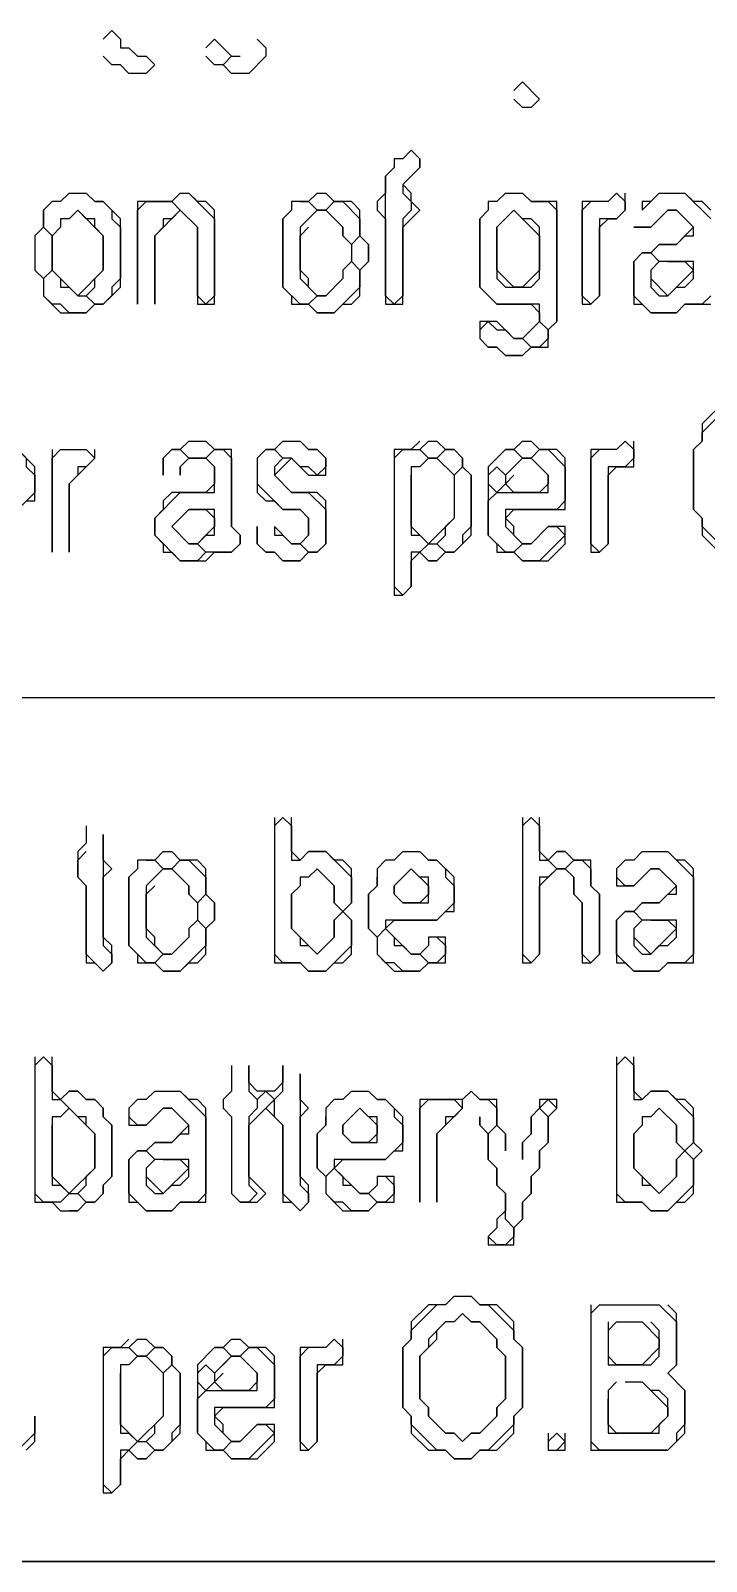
# Model space of a CAD drawing. Header units: metres. Extents: x 29 to 985, y 15 to 633.
# Drawn here: x 283.43 to 298.92, y 56.47 to 91.57 of the extents above; entities that cross this region are included whole.
import ezdxf

# ---------------------------------------------------------------- set-up
doc = ezdxf.new("R2010")
doc.units = ezdxf.units.M
doc.layers.add('ORIGINAL_DRAWING', color=8, linetype='CONTINUOUS')

msp = doc.modelspace()

# ---------------------------------------------------------------- linework, layer by layer
at = {"layer": 'ORIGINAL_DRAWING'}
for points in [[(285.098, 91.373), (285.294, 91.569), (285.49, 91.373), (285.49, 91.176), (285.686, 91.176), (285.882, 90.98), (286.078, 90.98), (286.275, 90.784), (286.078, 90.588), (285.686, 90.588), (285.49, 90.784), (285.294, 90.784), (285.098, 90.98)], [(287.451, 91.176), (287.647, 91.373), (288.039, 90.98), (287.843, 90.784), (287.647, 90.784), (287.451, 90.98)], [(288.627, 91.373), (288.824, 91.176), (288.824, 90.98), (288.431, 90.588), (288.039, 90.588), (287.843, 90.784), (288.039, 90.98), (288.235, 90.98)], [(294.51, 90.196), (294.706, 90.392), (295.098, 90), (294.902, 89.804), (294.706, 89.804), (294.51, 90)], [(292.157, 88.824), (291.961, 88.627), (291.765, 88.627), (291.765, 88.431), (291.569, 88.235), (291.569, 87.843), (291.373, 87.647), (291.373, 87.451), (291.569, 87.255), (291.569, 85.294), (291.961, 85.294), (291.961, 87.059), (292.353, 87.451), (292.157, 87.647), (292.157, 87.843), (291.961, 88.039), (292.353, 88.431), (292.353, 88.627)], [(292.157, 88.824), (292.353, 88.627), (292.353, 88.431), (291.961, 88.039), (291.961, 87.843), (292.157, 87.647), (292.157, 87.451), (291.961, 87.255), (291.961, 85.49), (291.765, 85.294), (291.569, 85.49), (291.569, 88.235)], [(284.314, 87.843), (284.118, 87.647), (283.922, 87.647), (283.725, 87.451), (283.725, 87.059), (283.529, 86.863), (283.529, 86.078), (283.725, 85.882), (283.725, 85.49), (284.118, 85.098), (284.706, 85.098), (284.902, 85.294), (285.098, 85.294), (285.49, 85.686), (285.49, 87.255), (285.098, 87.647), (284.902, 87.647), (284.706, 87.843)], [(284.118, 87.647), (284.314, 87.843), (284.706, 87.843), (284.902, 87.647), (285.098, 87.647), (285.294, 87.451), (285.294, 87.255), (285.49, 87.059), (285.49, 85.882), (285.294, 85.686), (285.294, 85.49), (285.098, 85.294), (284.902, 85.294), (284.706, 85.49), (284.902, 85.686), (284.902, 85.882), (285.098, 86.078), (285.098, 86.863), (284.902, 87.059), (284.902, 87.255), (284.706, 87.255), (284.51, 87.451), (284.314, 87.255), (284.118, 87.255), (284.118, 87.059), (283.922, 86.863), (283.725, 87.059), (283.725, 87.451), (283.922, 87.647)], [(286.863, 87.843), (286.667, 87.647), (285.882, 87.647), (285.882, 85.294), (285.882, 87.451), (286.078, 87.647), (286.667, 87.647), (286.863, 87.451), (286.667, 87.255), (286.471, 87.255), (286.471, 87.059), (286.275, 86.863), (286.275, 85.294), (286.275, 86.863), (286.863, 87.451), (287.255, 87.059), (287.255, 85.294), (287.647, 85.294), (287.647, 87.451), (287.451, 87.647), (287.255, 87.647), (287.059, 87.843)], [(286.667, 87.647), (286.863, 87.843), (287.059, 87.843), (287.647, 87.255), (287.647, 85.49), (287.451, 85.294), (287.255, 85.49), (287.255, 87.059)], [(290, 87.843), (289.804, 87.647), (289.412, 87.647), (289.412, 87.451), (289.216, 87.255), (289.216, 85.686), (289.412, 85.49), (289.412, 85.294), (289.804, 85.294), (290, 85.098), (290.392, 85.098), (290.588, 85.294), (290.784, 85.294), (290.98, 85.49), (290.98, 86.078), (291.176, 86.275), (291.176, 86.667), (290.98, 86.863), (290.98, 87.451), (290.784, 87.647), (290.392, 87.647), (290.196, 87.843)], [(289.804, 87.647), (290, 87.843), (290.196, 87.843), (290.392, 87.647), (290.196, 87.451), (290, 87.451)], [(294.314, 87.843), (294.706, 87.843), (294.902, 87.647), (295.294, 87.647), (295.49, 87.451), (295.49, 84.902), (295.294, 84.706), (295.098, 84.902), (295.098, 85.294), (294.118, 85.294), (293.725, 85.686), (293.725, 87.255)], [(294.314, 87.843), (294.118, 87.647), (293.922, 87.647), (293.922, 87.451), (293.725, 87.255), (293.725, 85.686), (294.118, 85.294), (294.902, 85.294), (295.098, 85.098), (295.098, 84.902), (294.706, 84.51), (294.51, 84.51), (294.118, 84.902), (293.725, 84.902), (293.725, 84.51), (293.922, 84.314), (294.118, 84.314), (294.314, 84.118), (294.706, 84.118), (294.902, 84.314), (295.294, 84.314), (295.294, 84.706), (295.49, 84.902), (295.49, 87.647), (294.902, 87.647), (294.706, 87.843)], [(296.667, 87.647), (296.863, 87.843), (297.059, 87.647), (297.059, 87.451), (296.863, 87.255), (296.471, 87.255), (296.471, 85.49), (296.275, 85.294), (296.078, 85.49), (296.078, 87.451), (296.275, 87.647)], [(296.863, 87.843), (296.667, 87.647), (296.078, 87.647), (296.078, 85.294), (296.275, 85.294), (296.471, 85.49), (296.471, 87.059), (296.667, 87.255), (296.863, 87.255), (297.059, 87.451), (297.059, 87.843)], [(297.843, 87.843), (297.647, 87.647), (297.451, 87.647), (297.451, 87.451), (297.843, 87.843), (298.431, 87.843), (299.02, 87.255)], [(299.02, 87.451), (298.824, 87.647), (298.627, 87.647), (298.431, 87.843)], [(284.51, 87.451), (285.098, 86.863), (285.098, 86.078), (284.51, 85.49), (283.922, 86.078), (283.922, 86.863)], [(289.608, 87.647), (289.804, 87.647), (290, 87.451), (289.608, 87.059), (289.608, 85.882), (290, 85.49), (289.804, 85.294), (289.608, 85.294), (289.216, 85.686), (289.216, 87.255)], [(289.804, 87.255), (290, 87.451), (290.196, 87.451), (290.588, 87.059), (290.588, 86.863), (290.784, 86.667), (290.784, 86.275), (290.588, 86.078), (290.588, 85.882), (290.196, 85.49), (290, 85.49), (289.804, 85.686), (289.804, 85.882), (289.608, 86.078), (289.608, 86.863), (289.804, 87.059)], [(290.196, 87.451), (290.392, 87.647), (290.588, 87.647), (290.98, 87.255), (290.98, 86.863), (290.784, 86.667), (290.588, 86.863), (290.588, 87.059)], [(294.51, 87.451), (295.098, 86.863), (295.098, 86.078), (294.706, 85.686), (294.51, 85.686), (294.118, 86.078), (294.118, 87.059)], [(294.51, 87.451), (294.118, 87.059), (294.118, 85.882), (294.314, 85.686), (294.902, 85.686), (295.098, 85.882), (295.098, 87.059), (294.902, 87.255), (294.706, 87.255)], [(299.02, 85.49), (298.824, 85.294), (298.431, 85.294), (298.235, 85.098), (297.647, 85.098), (297.255, 85.49), (297.255, 86.275), (297.451, 86.471), (297.647, 86.471), (297.843, 86.275), (297.647, 86.078), (297.647, 85.686), (297.843, 85.49), (298.039, 85.49), (298.235, 85.686), (298.431, 85.686), (298.627, 85.882), (298.627, 86.275), (297.843, 86.275), (297.647, 86.471), (297.843, 86.667), (298.235, 86.667), (298.431, 86.863), (298.627, 86.863), (298.627, 87.059), (298.235, 87.451), (298.039, 87.451), (297.647, 87.059), (297.255, 87.059), (297.647, 87.059), (298.039, 87.451), (298.235, 87.451), (298.627, 87.059), (298.235, 86.667), (297.843, 86.667), (297.647, 86.471), (297.451, 86.471), (297.255, 86.275), (297.255, 85.294), (297.451, 85.294), (297.647, 85.098), (298.235, 85.098), (298.431, 85.294), (299.02, 85.294)], [(283.529, 86.863), (283.725, 87.059), (283.922, 86.863), (283.922, 86.078), (283.725, 85.882), (283.529, 86.078)], [(290.784, 86.667), (290.98, 86.863), (291.176, 86.667), (291.176, 86.275), (290.98, 86.078), (290.784, 86.275)], [(283.725, 85.882), (283.922, 86.078), (284.118, 85.882), (284.118, 85.686), (284.314, 85.686), (284.51, 85.49), (284.706, 85.49), (284.902, 85.294), (284.706, 85.098), (284.314, 85.098), (284.118, 85.294), (283.922, 85.294), (283.725, 85.49)], [(290.588, 86.078), (290.784, 86.275), (290.98, 86.078), (290.98, 85.686), (290.392, 85.098), (290, 85.098), (289.804, 85.294), (290, 85.49), (290.196, 85.49), (290.588, 85.882)], [(298.039, 86.275), (298.431, 86.275), (298.627, 86.078), (298.039, 85.49), (297.647, 85.882)], [(293.725, 84.706), (293.922, 84.902), (294.118, 84.706), (294.314, 84.706), (294.51, 84.51), (294.706, 84.51), (294.902, 84.314), (294.706, 84.118), (294.314, 84.118), (294.118, 84.314), (293.922, 84.314), (293.725, 84.51)], [(295.098, 84.902), (295.294, 84.706), (295.294, 84.51), (295.098, 84.314), (294.902, 84.314), (294.706, 84.51)], [(299.608, 82.941), (299.804, 83.137), (300.196, 83.137), (300.392, 82.941), (300.588, 82.941), (301.176, 82.353), (301.176, 82.157), (301.373, 81.961), (301.373, 80.588), (301.176, 80.392), (301.176, 80.196), (300.588, 79.608), (300.392, 79.608), (300.196, 79.412), (299.804, 79.412), (299.608, 79.608), (299.412, 79.608), (298.824, 80.196), (298.824, 80.392), (298.627, 80.588), (298.627, 81.961), (298.824, 82.157), (298.824, 82.353), (299.412, 82.941)], [(299.804, 83.137), (299.608, 82.941), (299.216, 82.941), (298.824, 82.549), (298.824, 82.157), (298.627, 81.961), (298.627, 80.588), (298.824, 80.392), (298.824, 80), (299.216, 79.608), (299.608, 79.608), (299.804, 79.412), (300.196, 79.412), (300.392, 79.608), (300.784, 79.608), (301.176, 80), (301.176, 80.392), (301.373, 80.588), (301.373, 81.961), (301.176, 82.157), (301.176, 82.549), (300.784, 82.941), (300.392, 82.941), (300.196, 83.137)], [(282.353, 82.157), (282.745, 82.157), (282.941, 81.961), (283.137, 81.961), (283.333, 81.765), (283.333, 81.569), (283.529, 81.373), (283.529, 80.98), (283.137, 80.588), (281.961, 80.588), (281.961, 80.392), (281.765, 80.196), (281.569, 80.392), (281.569, 81.176), (281.765, 81.373), (281.765, 81.569)], [(287.059, 82.157), (286.863, 81.961), (286.667, 81.961), (286.471, 81.765), (286.471, 81.373), (286.471, 81.765), (286.667, 81.961), (286.863, 81.961), (287.059, 81.765), (286.863, 81.569), (286.863, 81.373), (286.863, 81.569), (287.059, 81.765), (287.451, 81.765), (287.647, 81.569), (287.647, 81.176), (287.451, 80.98), (286.667, 80.98), (286.471, 80.784), (286.471, 80.588), (286.275, 80.392), (286.275, 80), (286.471, 79.804), (286.471, 79.608), (286.667, 79.608), (286.863, 79.412), (287.451, 79.412), (287.647, 79.608), (288.039, 79.608), (288.235, 79.804), (288.235, 80), (288.039, 80.196), (288.039, 81.961), (287.647, 81.961), (287.451, 82.157)], [(286.863, 81.961), (287.059, 82.157), (287.451, 82.157), (287.647, 81.961), (287.451, 81.765), (287.059, 81.765)], [(289.216, 82.157), (289.02, 81.961), (288.824, 81.961), (288.627, 81.765), (288.627, 80.98), (288.824, 80.784), (289.02, 80.784), (289.216, 80.588), (289.608, 80.588), (289.804, 80.392), (289.804, 80), (289.608, 79.804), (289.412, 79.804), (289.02, 80.196), (289.02, 80), (289.216, 80), (289.412, 79.804), (289.608, 79.804), (289.804, 79.608), (289.608, 79.412), (289.216, 79.412), (289.02, 79.608), (288.824, 79.608), (288.627, 79.804), (288.627, 80.196), (288.627, 79.804), (288.824, 79.608), (289.02, 79.608), (289.216, 79.412), (289.608, 79.412), (289.804, 79.608), (290, 79.608), (290.196, 79.804), (290.196, 80.784), (290, 80.98), (289.412, 80.98), (289.02, 81.373), (289.412, 81.765), (289.804, 81.373), (290.196, 81.373), (290.196, 81.765), (290, 81.961), (289.804, 81.961), (289.608, 82.157)], [(289.02, 81.961), (289.216, 82.157), (289.608, 82.157), (289.804, 81.961), (290, 81.961), (290.196, 81.765), (290.196, 81.569), (290, 81.373), (289.804, 81.569), (289.608, 81.569), (289.412, 81.765), (289.216, 81.765)], [(292.353, 82.157), (292.157, 81.961), (291.765, 81.961), (291.765, 78.627), (291.961, 78.627), (292.157, 78.824), (292.157, 79.412), (292.353, 79.608), (292.549, 79.412), (292.745, 79.412), (292.941, 79.608), (293.137, 79.608), (293.529, 80), (293.529, 81.373), (293.333, 81.569), (293.333, 81.765), (293.137, 81.961), (292.941, 81.961), (292.745, 82.157)], [(292.353, 81.961), (292.549, 82.157), (292.745, 82.157), (292.941, 81.961), (292.745, 81.765), (292.549, 81.765)], [(294.706, 82.157), (294.51, 81.961), (294.314, 81.961), (293.922, 81.569), (293.922, 80), (294.118, 79.804), (294.118, 79.608), (294.51, 79.608), (294.706, 79.412), (295.294, 79.412), (295.686, 79.804), (295.686, 80.196), (295.294, 80.196), (294.902, 79.804), (294.706, 79.804), (294.51, 80), (294.51, 80.196), (294.314, 80.392), (294.51, 80.588), (295.686, 80.588), (295.686, 81.765), (295.49, 81.961), (295.098, 81.961), (294.902, 82.157)], [(294.51, 81.961), (294.706, 82.157), (294.902, 82.157), (295.098, 81.961), (294.902, 81.765), (294.706, 81.765)], [(296.863, 81.961), (297.059, 82.157), (297.255, 81.961), (297.255, 81.765), (297.059, 81.569), (296.667, 81.569), (296.667, 79.804), (296.471, 79.608), (296.275, 79.804), (296.275, 81.765), (296.471, 81.961)], [(297.059, 82.157), (296.863, 81.961), (296.275, 81.961), (296.275, 79.608), (296.471, 79.608), (296.667, 79.804), (296.667, 81.373), (296.863, 81.569), (297.255, 81.569), (297.255, 82.157)], [(283.333, 80.784), (283.529, 80.784), (283.529, 81.569), (283.137, 81.961)], [(283.922, 81.961), (283.922, 79.608), (283.922, 81.765), (284.118, 81.961), (284.706, 81.961), (284.902, 81.765), (284.706, 81.569), (284.51, 81.569), (284.51, 81.373), (284.314, 81.176), (284.314, 79.608), (284.314, 81.176), (284.902, 81.765), (284.902, 81.961)], [(287.451, 81.765), (287.647, 81.961), (287.843, 81.961), (288.039, 81.765), (288.039, 80.196), (288.235, 80), (288.235, 79.804), (288.039, 79.608), (287.451, 79.608), (287.255, 79.804), (287.451, 80), (287.647, 80), (287.647, 80.588), (287.059, 80.588), (286.667, 80.196), (287.059, 79.804), (287.255, 79.804), (287.451, 79.608), (287.255, 79.412), (286.863, 79.412), (286.275, 80), (286.275, 80.392), (286.863, 80.98), (287.647, 80.98), (287.647, 81.569)], [(288.627, 81.765), (288.824, 81.961), (289.02, 81.961), (289.216, 81.765), (289.02, 81.569), (289.02, 81.373), (289.412, 80.98), (289.804, 80.98), (290.196, 80.588), (290.196, 79.804), (290, 79.608), (289.804, 79.608), (289.608, 79.804), (289.804, 80), (289.804, 80.392), (289.608, 80.588), (289.216, 80.588), (288.627, 81.176)], [(291.765, 81.765), (291.961, 81.961), (292.353, 81.961), (292.549, 81.765), (292.353, 81.569), (292.157, 81.569), (292.157, 80), (292.353, 80), (292.549, 79.804), (292.353, 79.608), (292.157, 79.608), (292.157, 78.824), (291.961, 78.627), (291.765, 78.824)], [(292.745, 81.765), (292.941, 81.961), (293.137, 81.961), (293.333, 81.765), (293.333, 81.569), (293.137, 81.373)], [(294.902, 81.765), (295.098, 81.961), (295.294, 81.961), (295.686, 81.569), (295.686, 80.784), (295.49, 80.588), (294.314, 80.588), (294.314, 80.196), (294.706, 79.804), (294.51, 79.608), (294.314, 79.608), (293.922, 80), (293.922, 80.784), (294.118, 80.98), (295.294, 80.98), (295.294, 81.373)], [(294.118, 81.765), (294.314, 81.961), (294.51, 81.961), (294.706, 81.765), (294.314, 81.373), (294.118, 81.569)], [(292.549, 81.765), (292.745, 81.765), (293.137, 81.373), (293.137, 80.392), (292.549, 79.804), (292.157, 80.196), (292.157, 81.373)], [(293.137, 81.373), (293.333, 81.569), (293.529, 81.373), (293.529, 80.196), (293.333, 80), (293.333, 79.804), (293.137, 79.608), (292.941, 79.608), (292.745, 79.804), (292.941, 80), (292.941, 80.196), (293.137, 80.392)], [(293.922, 81.373), (294.118, 81.569), (294.314, 81.373), (294.314, 81.176), (294.118, 80.98), (293.922, 81.176)], [(294.51, 81.569), (294.706, 81.765), (294.902, 81.765), (295.294, 81.373), (295.294, 81.176), (295.098, 80.98), (294.51, 80.98), (294.314, 81.176), (294.51, 81.373)], [(287.059, 80.588), (287.451, 80.588), (287.647, 80.392), (287.647, 80.196), (287.255, 79.804), (287.059, 79.804), (286.667, 80.196)], [(295.294, 80.196), (295.49, 80.196), (295.686, 80), (295.098, 79.412), (294.706, 79.412), (294.51, 79.608), (294.706, 79.804), (294.902, 79.804)], [(292.353, 79.608), (292.549, 79.804), (292.745, 79.804), (292.941, 79.608), (292.745, 79.412), (292.549, 79.412)], [(241.176, 76.078), (241.373, 76.275), (352.353, 76.275), (352.549, 76.078), (352.549, 56.667), (352.353, 56.471), (241.373, 56.471), (241.176, 56.667)], [(241.176, 76.275), (241.176, 56.471), (352.549, 56.471), (352.549, 76.275)], [(289.02, 73.333), (289.216, 73.529), (289.412, 73.333), (289.412, 72.549), (289.608, 72.549), (289.804, 72.745), (290.196, 72.745), (290.784, 72.157), (290.784, 71.569), (290.588, 71.373), (290.392, 71.569), (290.392, 71.961), (290, 72.353), (289.804, 72.157), (289.608, 72.157), (289.608, 71.961), (289.412, 71.765), (289.412, 70.98), (289.608, 70.784), (289.608, 70.588), (289.804, 70.588), (290, 70.392), (290.392, 70.784), (290.392, 71.176), (290.588, 71.373), (290.784, 71.176), (290.784, 70.588), (290.196, 70), (289.804, 70), (289.608, 70.196), (289.216, 70.196), (289.02, 70.392)], [(289.02, 73.529), (289.02, 70.196), (289.608, 70.196), (289.804, 70), (290.196, 70), (290.392, 70.196), (290.588, 70.196), (290.784, 70.392), (290.784, 71.176), (290.588, 71.373), (290.784, 71.569), (290.784, 72.353), (290.588, 72.549), (290.392, 72.549), (290.196, 72.745), (289.804, 72.745), (289.608, 72.549), (289.412, 72.745), (289.412, 73.529)], [(294.706, 73.333), (294.902, 73.529), (295.098, 73.333), (295.098, 72.549), (295.294, 72.549), (295.49, 72.353), (295.294, 72.157), (295.098, 72.157), (295.098, 70.392), (294.902, 70.196), (294.706, 70.392)], [(294.706, 73.529), (294.706, 70.196), (294.902, 70.196), (295.098, 70.392), (295.098, 71.961), (295.49, 72.353), (295.686, 72.353), (295.882, 72.157), (295.882, 71.765), (296.078, 71.569), (296.078, 70.196), (296.275, 70.196), (296.471, 70.392), (296.471, 71.765), (296.275, 71.961), (296.275, 72.549), (295.882, 72.549), (295.686, 72.745), (295.49, 72.745), (295.294, 72.549), (295.098, 72.745), (295.098, 73.529)], [(284.706, 73.333), (284.706, 72.941), (284.51, 72.745), (284.51, 72.157), (284.706, 71.961), (284.706, 70.196), (284.902, 70.196), (285.098, 70), (285.294, 70.196), (285.294, 70.588), (285.098, 70.784), (285.098, 72.157), (285.294, 72.353), (285.098, 72.549), (285.098, 73.137), (285.098, 70.588), (285.294, 70.392), (285.294, 70.196), (285.098, 70), (284.706, 70.392), (284.706, 71.961), (284.51, 72.157), (284.51, 72.549), (284.706, 72.745)], [(286.471, 72.745), (286.275, 72.549), (285.882, 72.549), (285.882, 72.353), (285.686, 72.157), (285.686, 70.588), (285.882, 70.392), (285.882, 70.196), (286.275, 70.196), (286.471, 70), (286.863, 70), (287.059, 70.196), (287.255, 70.196), (287.451, 70.392), (287.451, 70.98), (287.647, 71.176), (287.647, 71.569), (287.451, 71.765), (287.451, 72.353), (287.255, 72.549), (286.863, 72.549), (286.667, 72.745)], [(286.275, 72.549), (286.471, 72.745), (286.667, 72.745), (286.863, 72.549), (286.667, 72.353), (286.471, 72.353)], [(291.961, 72.745), (292.353, 72.745), (292.549, 72.549), (292.745, 72.549), (292.941, 72.353), (292.941, 72.157), (293.137, 71.961), (293.137, 71.569), (292.745, 71.176), (291.569, 71.176), (291.569, 70.98), (291.373, 70.784), (291.176, 70.98), (291.176, 71.765), (291.373, 71.961), (291.373, 72.157)], [(291.961, 72.745), (291.765, 72.549), (291.569, 72.549), (291.373, 72.353), (291.373, 71.961), (291.176, 71.765), (291.176, 70.98), (291.373, 70.784), (291.373, 70.392), (291.765, 70), (292.353, 70), (292.549, 70.196), (292.941, 70.196), (292.941, 70.784), (292.549, 70.784), (292.549, 70.588), (292.353, 70.392), (292.157, 70.392), (291.569, 70.98), (291.765, 71.176), (292.745, 71.176), (292.941, 71.373), (293.137, 71.373), (293.137, 72.157), (292.745, 72.549), (292.549, 72.549), (292.353, 72.745)], [(295.294, 72.549), (295.49, 72.745), (295.686, 72.745), (295.882, 72.549), (295.686, 72.353), (295.49, 72.353)], [(297.451, 72.745), (298.039, 72.745), (298.627, 72.157), (298.627, 70.392), (298.431, 70.196), (298.039, 70.196), (297.843, 70), (297.255, 70), (296.863, 70.392), (296.863, 71.176), (297.059, 71.373), (297.255, 71.373), (297.451, 71.176), (297.255, 70.98), (297.255, 70.588), (297.451, 70.392), (297.647, 70.392), (297.843, 70.588), (298.039, 70.588), (298.235, 70.784), (298.235, 71.176), (297.451, 71.176), (297.255, 71.373), (297.451, 71.569), (297.843, 71.569), (298.039, 71.765), (298.235, 71.765), (298.235, 71.961), (297.843, 72.353), (297.647, 72.353), (297.255, 71.961), (297.059, 71.961), (296.863, 72.157)], [(297.451, 72.745), (297.255, 72.549), (297.059, 72.549), (296.863, 72.353), (296.863, 71.961), (297.255, 71.961), (297.647, 72.353), (297.843, 72.353), (298.235, 71.961), (297.843, 71.569), (297.451, 71.569), (297.255, 71.373), (297.059, 71.373), (296.863, 71.176), (296.863, 70.196), (297.059, 70.196), (297.255, 70), (297.843, 70), (298.039, 70.196), (298.627, 70.196), (298.627, 72.353), (298.431, 72.549), (298.235, 72.549), (298.039, 72.745)], [(286.078, 72.549), (286.275, 72.549), (286.471, 72.353), (286.078, 71.961), (286.078, 70.784), (286.471, 70.392), (286.275, 70.196), (286.078, 70.196), (285.686, 70.588), (285.686, 72.157)], [(286.275, 72.157), (286.471, 72.353), (286.667, 72.353), (287.059, 71.961), (287.059, 71.765), (287.255, 71.569), (287.255, 71.176), (287.059, 70.98), (287.059, 70.784), (286.667, 70.392), (286.471, 70.392), (286.275, 70.588), (286.275, 70.784), (286.078, 70.98), (286.078, 71.765), (286.275, 71.961)], [(286.667, 72.353), (286.863, 72.549), (287.059, 72.549), (287.451, 72.157), (287.451, 71.765), (287.255, 71.569), (287.059, 71.765), (287.059, 71.961)], [(290, 72.353), (290.392, 71.961), (290.392, 71.569), (290.588, 71.373), (290.392, 71.176), (290.392, 70.784), (290, 70.392), (289.412, 70.98), (289.412, 71.765)], [(292.157, 72.353), (292.549, 71.961), (292.549, 71.765), (292.353, 71.569), (291.961, 71.569), (291.765, 71.765), (291.765, 71.961)], [(292.157, 72.353), (291.765, 71.961), (291.765, 71.765), (291.961, 71.569), (292.549, 71.569), (292.549, 72.157), (292.353, 72.157)], [(295.686, 72.353), (295.882, 72.549), (296.078, 72.549), (296.275, 72.353), (296.275, 71.961), (296.471, 71.765), (296.471, 70.392), (296.275, 70.196), (296.078, 70.392), (296.078, 71.569), (295.882, 71.765), (295.882, 72.157)], [(287.255, 71.569), (287.451, 71.765), (287.647, 71.569), (287.647, 71.176), (287.451, 70.98), (287.255, 71.176)], [(287.059, 70.98), (287.255, 71.176), (287.451, 70.98), (287.451, 70.588), (286.863, 70), (286.471, 70), (286.275, 70.196), (286.471, 70.392), (286.667, 70.392), (287.059, 70.784)], [(291.373, 70.784), (291.569, 70.98), (291.765, 70.784), (291.765, 70.588), (291.961, 70.588), (292.157, 70.392), (292.353, 70.392), (292.549, 70.196), (292.353, 70), (291.961, 70), (291.765, 70.196), (291.569, 70.196), (291.373, 70.392)], [(297.647, 71.176), (298.039, 71.176), (298.235, 70.98), (297.647, 70.392), (297.255, 70.784)], [(292.745, 70.784), (292.941, 70.588), (292.941, 70.392), (292.745, 70.196), (292.549, 70.196), (292.353, 70.392)], [(283.529, 67.843), (283.725, 68.039), (283.922, 67.843), (283.922, 67.059), (284.118, 67.059), (284.314, 66.863), (284.118, 66.667), (283.922, 66.667), (283.922, 65.098), (284.118, 65.098), (284.314, 64.902), (284.118, 64.706), (283.725, 64.706), (283.529, 64.902)], [(283.529, 68.039), (283.529, 64.706), (283.922, 64.706), (284.118, 64.51), (284.51, 64.51), (284.706, 64.706), (284.902, 64.706), (285.098, 64.902), (285.098, 65.098), (285.294, 65.294), (285.294, 66.471), (285.098, 66.667), (285.098, 66.863), (284.902, 67.059), (284.706, 67.059), (284.51, 67.255), (284.314, 67.255), (284.118, 67.059), (283.922, 67.255), (283.922, 68.039)], [(288.039, 67.843), (288.039, 67.255), (287.843, 67.059), (287.843, 66.863), (288.039, 66.667), (288.039, 64.902), (288.235, 64.706), (288.627, 64.706), (288.824, 64.902), (288.431, 65.294), (288.431, 66.471), (288.824, 66.863), (289.216, 66.471), (289.216, 64.706), (289.412, 64.706), (289.608, 64.51), (289.804, 64.706), (289.804, 65.098), (289.608, 65.294), (289.608, 66.667), (289.804, 66.863), (289.608, 67.059), (289.608, 67.647), (289.608, 65.098), (289.804, 64.902), (289.804, 64.706), (289.608, 64.51), (289.216, 64.902), (289.216, 66.471), (289.02, 66.667), (289.02, 67.059), (289.216, 67.255), (289.216, 67.843), (289.216, 67.451), (289.02, 67.255), (288.627, 67.255), (288.431, 67.451), (288.431, 67.843), (288.431, 67.255), (288.627, 67.059), (288.627, 66.863), (288.431, 66.667), (288.431, 65.098), (288.627, 64.902), (288.431, 64.706), (288.235, 64.706), (288.039, 64.902)], [(296.863, 67.843), (297.059, 68.039), (297.255, 67.843), (297.255, 67.059), (297.451, 67.059), (297.647, 67.255), (298.039, 67.255), (298.627, 66.667), (298.627, 66.078), (298.431, 65.882), (298.235, 66.078), (298.235, 66.471), (297.843, 66.863), (297.647, 66.667), (297.451, 66.667), (297.451, 66.471), (297.255, 66.275), (297.255, 65.49), (297.451, 65.294), (297.451, 65.098), (297.647, 65.098), (297.843, 64.902), (298.235, 65.294), (298.235, 65.686), (298.431, 65.882), (298.627, 65.686), (298.627, 65.098), (298.039, 64.51), (297.647, 64.51), (297.451, 64.706), (297.059, 64.706), (296.863, 64.902)], [(296.863, 68.039), (296.863, 64.706), (297.451, 64.706), (297.647, 64.51), (298.039, 64.51), (298.235, 64.706), (298.431, 64.706), (298.627, 64.902), (298.627, 65.686), (298.824, 65.882), (298.627, 66.078), (298.627, 66.863), (298.431, 67.059), (298.235, 67.059), (298.039, 67.255), (297.647, 67.255), (297.451, 67.059), (297.255, 67.255), (297.255, 68.039)], [(284.118, 67.059), (284.314, 67.255), (284.51, 67.255), (284.706, 67.059), (284.902, 67.059), (285.098, 66.863), (285.098, 66.667), (285.294, 66.471), (285.294, 65.294), (285.098, 65.098), (285.098, 64.902), (284.902, 64.706), (284.706, 64.706), (284.51, 64.902), (284.706, 65.098), (284.706, 65.294), (284.902, 65.49), (284.902, 66.275), (284.706, 66.471), (284.706, 66.667), (284.51, 66.667)], [(286.275, 67.255), (286.863, 67.255), (287.451, 66.667), (287.451, 64.902), (287.255, 64.706), (286.863, 64.706), (286.667, 64.51), (286.078, 64.51), (285.686, 64.902), (285.686, 65.686), (285.882, 65.882), (286.078, 65.882), (286.275, 65.686), (286.078, 65.49), (286.078, 65.098), (286.275, 64.902), (286.471, 64.902), (286.667, 65.098), (286.863, 65.098), (287.059, 65.294), (287.059, 65.686), (286.275, 65.686), (286.078, 65.882), (286.275, 66.078), (286.667, 66.078), (286.863, 66.275), (287.059, 66.275), (287.059, 66.471), (286.667, 66.863), (286.471, 66.863), (286.078, 66.471), (285.882, 66.471), (285.686, 66.667)], [(286.275, 67.255), (286.078, 67.059), (285.882, 67.059), (285.686, 66.863), (285.686, 66.471), (286.078, 66.471), (286.471, 66.863), (286.667, 66.863), (287.059, 66.471), (286.667, 66.078), (286.275, 66.078), (286.078, 65.882), (285.882, 65.882), (285.686, 65.686), (285.686, 64.706), (285.882, 64.706), (286.078, 64.51), (286.667, 64.51), (286.863, 64.706), (287.451, 64.706), (287.451, 66.863), (287.255, 67.059), (287.059, 67.059), (286.863, 67.255)], [(288.627, 67.059), (288.824, 67.255), (289.02, 67.059), (288.824, 66.863)], [(290.784, 67.255), (291.176, 67.255), (291.373, 67.059), (291.569, 67.059), (291.765, 66.863), (291.765, 66.667), (291.961, 66.471), (291.961, 66.078), (291.569, 65.686), (290.392, 65.686), (290.392, 65.49), (290.196, 65.294), (290, 65.49), (290, 66.275), (290.196, 66.471), (290.196, 66.667)], [(290.784, 67.255), (290.588, 67.059), (290.392, 67.059), (290.196, 66.863), (290.196, 66.471), (290, 66.275), (290, 65.49), (290.196, 65.294), (290.196, 64.902), (290.588, 64.51), (291.176, 64.51), (291.373, 64.706), (291.765, 64.706), (291.765, 65.294), (291.373, 65.294), (291.373, 65.098), (291.176, 64.902), (290.98, 64.902), (290.392, 65.49), (290.588, 65.686), (291.569, 65.686), (291.765, 65.882), (291.961, 65.882), (291.961, 66.667), (291.569, 67.059), (291.373, 67.059), (291.176, 67.255)], [(293.529, 67.255), (293.333, 67.059), (292.353, 67.059), (292.353, 64.706), (292.353, 66.863), (292.549, 67.059), (293.137, 67.059), (293.333, 66.863), (293.137, 66.667), (292.941, 66.667), (292.941, 66.471), (292.745, 66.275), (292.745, 64.706), (292.745, 66.275), (293.333, 66.863), (293.333, 67.059), (293.529, 67.255), (293.725, 67.059), (293.922, 67.059), (294.118, 66.863), (294.118, 66.471), (293.922, 66.275), (293.725, 66.471), (293.725, 66.667), (293.725, 66.471), (293.922, 66.275), (293.922, 65.686), (294.118, 65.49), (294.118, 65.098), (294.314, 64.902), (294.314, 64.51), (294.118, 64.314), (294.118, 64.118), (293.922, 63.922), (293.922, 63.725), (294.51, 63.725), (294.51, 64.118), (294.706, 64.314), (294.706, 64.706), (294.902, 64.902), (294.902, 65.294), (295.098, 65.49), (295.098, 65.882), (295.294, 66.078), (295.294, 66.667), (295.49, 66.863), (295.49, 67.059), (295.098, 67.059), (295.098, 66.863), (294.902, 66.667), (294.902, 66.275), (294.706, 66.078), (294.706, 65.686), (294.706, 66.078), (294.902, 66.275), (294.902, 66.667), (295.098, 66.863), (295.294, 66.667), (295.294, 66.078), (295.098, 65.882), (295.098, 65.49), (294.902, 65.294), (294.902, 64.902), (294.706, 64.706), (294.706, 64.314), (294.51, 64.118), (294.314, 64.314), (294.314, 64.902), (294.118, 65.098), (294.118, 65.49), (293.922, 65.686), (293.922, 66.275), (294.118, 66.471), (294.314, 66.275), (294.314, 65.882), (294.314, 66.275), (294.118, 66.471), (294.118, 67.059), (293.725, 67.059)], [(295.098, 66.863), (295.294, 67.059), (295.49, 66.863), (295.294, 66.667)], [(284.314, 66.863), (284.902, 66.275), (284.902, 65.49), (284.314, 64.902), (283.922, 65.294), (283.922, 66.471)], [(290.98, 66.863), (291.373, 66.471), (291.373, 66.275), (291.176, 66.078), (290.784, 66.078), (290.588, 66.275), (290.588, 66.471)], [(290.98, 66.863), (290.588, 66.471), (290.588, 66.275), (290.784, 66.078), (291.373, 66.078), (291.373, 66.667), (291.176, 66.667)], [(297.843, 66.863), (298.235, 66.471), (298.235, 66.078), (298.431, 65.882), (298.235, 65.686), (298.235, 65.294), (297.843, 64.902), (297.255, 65.49), (297.255, 66.275)], [(298.431, 65.882), (298.627, 66.078), (298.824, 65.882), (298.627, 65.686)], [(286.471, 65.686), (286.863, 65.686), (287.059, 65.49), (286.471, 64.902), (286.078, 65.294)], [(290.196, 65.294), (290.392, 65.49), (290.588, 65.294), (290.588, 65.098), (290.784, 65.098), (290.98, 64.902), (291.176, 64.902), (291.373, 64.706), (291.176, 64.51), (290.784, 64.51), (290.588, 64.706), (290.392, 64.706), (290.196, 64.902)], [(291.569, 65.294), (291.765, 65.098), (291.765, 64.902), (291.569, 64.706), (291.373, 64.706), (291.176, 64.902)], [(284.118, 64.706), (284.314, 64.902), (284.51, 64.902), (284.706, 64.706), (284.51, 64.51), (284.314, 64.51)], [(294.314, 64.314), (294.51, 64.118), (294.51, 63.922), (294.314, 63.725), (294.118, 63.725), (293.922, 63.922)], [(292.941, 62.353), (293.137, 62.549), (293.529, 62.549), (293.725, 62.353), (293.922, 62.353), (294.51, 61.765), (294.51, 61.569), (294.706, 61.373), (294.706, 60), (294.51, 59.804), (294.51, 59.608), (293.922, 59.02), (293.725, 59.02), (293.529, 58.824), (293.137, 58.824), (292.941, 59.02), (292.745, 59.02), (292.157, 59.608), (292.157, 59.804), (291.961, 60), (291.961, 61.373), (292.157, 61.569), (292.157, 61.765), (292.745, 62.353)], [(293.137, 62.549), (292.941, 62.353), (292.549, 62.353), (292.157, 61.961), (292.157, 61.569), (291.961, 61.373), (291.961, 60), (292.157, 59.804), (292.157, 59.412), (292.549, 59.02), (292.941, 59.02), (293.137, 58.824), (293.529, 58.824), (293.725, 59.02), (294.118, 59.02), (294.51, 59.412), (294.51, 59.804), (294.706, 60), (294.706, 61.373), (294.51, 61.569), (294.51, 61.961), (294.118, 62.353), (293.725, 62.353), (293.529, 62.549)], [(293.137, 61.961), (293.333, 62.157), (293.529, 61.961), (293.725, 61.961), (294.118, 61.569), (294.118, 61.373), (294.314, 61.176), (294.314, 60.196), (294.118, 60), (294.118, 59.804), (293.725, 59.412), (293.529, 59.412), (293.333, 59.216), (293.137, 59.412), (292.941, 59.412), (292.549, 59.804), (292.549, 60), (292.353, 60.196), (292.353, 61.176), (292.745, 61.569), (292.745, 61.765), (292.941, 61.961)], [(293.333, 62.157), (293.137, 61.961), (292.941, 61.961), (292.549, 61.569), (292.549, 61.373), (292.353, 61.176), (292.353, 60.196), (292.549, 60), (292.549, 59.804), (292.941, 59.412), (293.137, 59.412), (293.333, 59.216), (293.529, 59.412), (293.725, 59.412), (294.118, 59.804), (294.118, 60), (294.314, 60.196), (294.314, 61.176), (294.118, 61.373), (294.118, 61.569), (293.725, 61.961), (293.529, 61.961)], [(296.275, 62.157), (296.471, 62.353), (297.843, 62.353), (298.235, 61.961), (298.235, 60.98), (298.039, 60.784), (298.431, 60.392), (298.431, 59.608), (298.235, 59.412), (298.235, 59.216), (298.039, 59.02), (296.471, 59.02), (296.275, 59.216)], [(296.275, 62.353), (296.275, 59.02), (298.039, 59.02), (298.431, 59.412), (298.431, 60.392), (298.039, 60.784), (298.235, 60.98), (298.235, 62.157), (298.039, 62.353)], [(296.667, 61.765), (296.863, 61.961), (297.451, 61.961), (297.843, 61.569), (297.843, 61.373), (297.451, 60.98), (296.863, 60.98), (296.667, 61.176)], [(296.667, 61.961), (296.667, 60.98), (297.647, 60.98), (297.843, 61.176), (297.843, 61.765), (297.647, 61.961)], [(285.686, 61.569), (285.49, 61.373), (285.098, 61.373), (285.098, 58.039), (285.294, 58.039), (285.49, 58.235), (285.49, 58.824), (285.686, 59.02), (285.882, 58.824), (286.078, 58.824), (286.275, 59.02), (286.471, 59.02), (286.863, 59.412), (286.863, 60.784), (286.667, 60.98), (286.667, 61.176), (286.471, 61.373), (286.275, 61.373), (286.078, 61.569)], [(285.686, 61.373), (285.882, 61.569), (286.078, 61.569), (286.275, 61.373), (286.078, 61.176), (285.882, 61.176)], [(288.039, 61.569), (287.843, 61.373), (287.647, 61.373), (287.255, 60.98), (287.255, 59.412), (287.451, 59.216), (287.451, 59.02), (287.843, 59.02), (288.039, 58.824), (288.627, 58.824), (289.02, 59.216), (289.02, 59.608), (288.627, 59.608), (288.235, 59.216), (288.039, 59.216), (287.843, 59.412), (287.843, 59.608), (287.647, 59.804), (287.843, 60), (289.02, 60), (289.02, 61.176), (288.824, 61.373), (288.431, 61.373), (288.235, 61.569)], [(287.843, 61.373), (288.039, 61.569), (288.235, 61.569), (288.431, 61.373), (288.235, 61.176), (288.039, 61.176)], [(290.196, 61.373), (290.392, 61.569), (290.588, 61.373), (290.588, 61.176), (290.392, 60.98), (290, 60.98), (290, 59.216), (289.804, 59.02), (289.608, 59.216), (289.608, 61.176), (289.804, 61.373)], [(290.392, 61.569), (290.196, 61.373), (289.608, 61.373), (289.608, 59.02), (289.804, 59.02), (290, 59.216), (290, 60.784), (290.196, 60.98), (290.588, 60.98), (290.588, 61.569)], [(285.098, 61.176), (285.294, 61.373), (285.686, 61.373), (285.882, 61.176), (285.686, 60.98), (285.49, 60.98), (285.49, 59.412), (285.686, 59.412), (285.882, 59.216), (285.686, 59.02), (285.49, 59.02), (285.49, 58.235), (285.294, 58.039), (285.098, 58.235)], [(285.882, 61.176), (286.078, 61.176), (286.471, 60.784), (286.471, 59.804), (285.882, 59.216), (285.49, 59.608), (285.49, 60.784)], [(286.078, 61.176), (286.275, 61.373), (286.471, 61.373), (286.667, 61.176), (286.667, 60.98), (286.471, 60.784)], [(288.235, 61.176), (288.431, 61.373), (288.627, 61.373), (289.02, 60.98), (289.02, 60.196), (288.824, 60), (287.647, 60), (287.647, 59.608), (288.039, 59.216), (287.843, 59.02), (287.647, 59.02), (287.255, 59.412), (287.255, 60.196), (287.451, 60.392), (288.627, 60.392), (288.627, 60.784)], [(287.451, 61.176), (287.647, 61.373), (287.843, 61.373), (288.039, 61.176), (287.647, 60.784), (287.451, 60.98)], [(287.843, 60.98), (288.039, 61.176), (288.235, 61.176), (288.627, 60.784), (288.627, 60.588), (288.431, 60.392), (287.843, 60.392), (287.647, 60.588), (287.843, 60.784)], [(286.471, 60.784), (286.667, 60.98), (286.863, 60.784), (286.863, 59.608), (286.667, 59.412), (286.667, 59.216), (286.471, 59.02), (286.275, 59.02), (286.078, 59.216), (286.275, 59.412), (286.275, 59.608), (286.471, 59.804)], [(287.255, 60.784), (287.451, 60.98), (287.647, 60.784), (287.647, 60.588), (287.451, 60.392), (287.255, 60.588)], [(297.059, 60.588), (297.451, 60.588), (298.039, 60), (298.039, 59.804), (297.647, 59.412), (296.863, 59.412), (296.667, 59.608), (296.667, 60.196)], [(296.863, 60.588), (296.667, 60.392), (296.667, 59.412), (297.843, 59.412), (297.843, 59.608), (298.039, 59.804), (298.039, 60.196), (297.843, 60.392), (297.647, 60.392), (297.451, 60.588)], [(283.333, 59.02), (283.529, 59.216), (283.529, 59.804), (283.529, 59.412), (282.941, 58.824)], [(288.627, 59.608), (288.824, 59.608), (289.02, 59.412), (288.431, 58.824), (288.039, 58.824), (287.843, 59.02), (288.039, 59.216), (288.235, 59.216)], [(295.294, 59.216), (295.49, 59.412), (295.686, 59.216), (295.49, 59.02)], [(295.294, 59.412), (295.294, 59.02), (295.686, 59.02), (295.686, 59.412)], [(285.686, 59.02), (285.882, 59.216), (286.078, 59.216), (286.275, 59.02), (286.078, 58.824), (285.882, 58.824)]]:
    msp.add_lwpolyline(points, dxfattribs=at)

doc.saveas('drawing.dxf')
